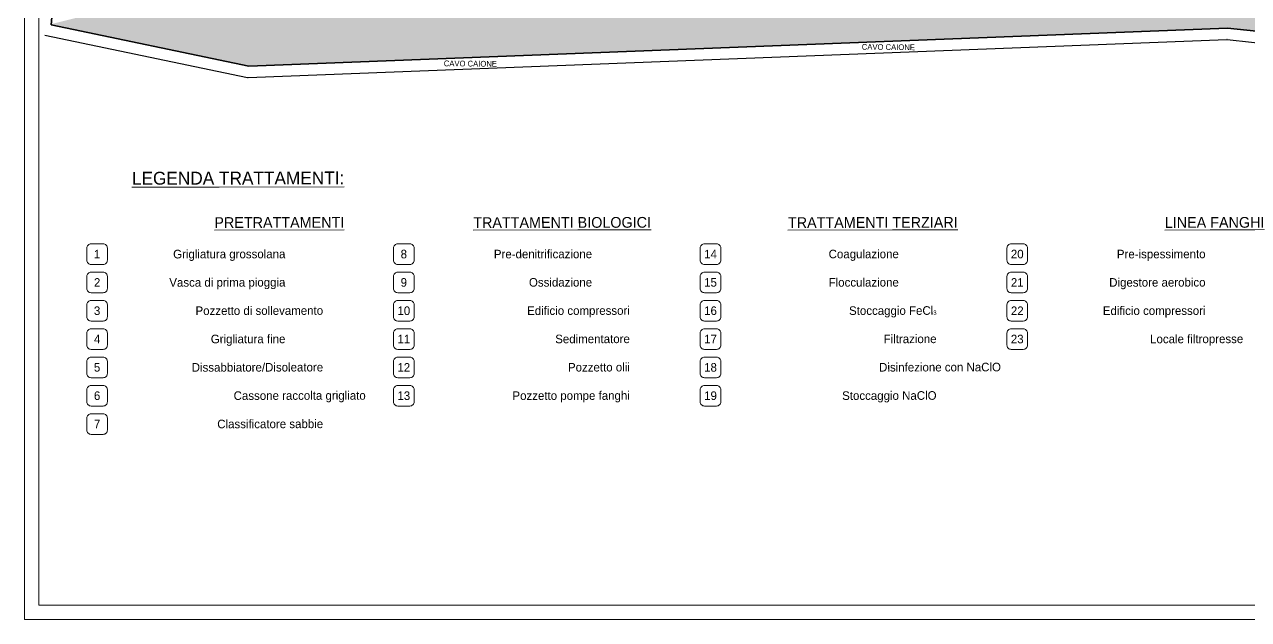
# Model space of a CAD drawing. Extents: x 1590275 to 3180776, y 5018154 to 10036737.
# Drawn here: x 1590274.5 to 1590488.4, y 5018153.7 to 5018257.7 of the extents above; entities that cross this region are included whole.
import ezdxf

# ---------------------------------------------------------------- set-up
doc = ezdxf.new("R2010")
doc.units = 0
doc.header["$LTSCALE"] = 5
doc.header["$MEASUREMENT"] = 0
for name, color, linetype, lineweight in [('Confine', 1, 'Continuous', 30), ('Legenda', 7, 'Continuous', 15), ('Locali accessori', 7, 'Continuous', 15), ('Quote e scritte', 252, 'Continuous', 15), ('Siepe', 104, 'Continuous', 15), ('Verde', 3, 'Continuous', 15)]:
    doc.layers.add(name, color=color, linetype=linetype, lineweight=lineweight)

msp = doc.modelspace()

# ---------------------------------------------------------------- hatches: boundary and pattern name
at = {"layer": 'Siepe'}
h = msp.add_hatch(dxfattribs=at)
h.set_pattern_fill('AR-CONC', color=256, scale=0.05)
h.set_pattern_definition([(50, (0, 0), (0.3586300913, -0.031376067491), [0.0375, -0.4125]), (355, (0, 0), (-0.069375666807, 0.37609606685), [0.03, -0.33]), (100.45144446, (0.0299, -0.0026), (0.289254423364, 0.344719995484), [0.031870096, -0.350571056]), (46.1842, (0, 0.1), (0.533620665336, -0.082759640397), [0.05625, -0.61875]), (96.63563549, (0.04447, 0.0931), (0.467330972837, 0.487059300387), [0.047805171, -0.52585688]), (351.18416399, (0, 0.1), (0.46733097253, 0.487059300135), [0.045, -0.4950000005]), (21, (0.05, 0.075), (0.29845352606, -0.201309445333), [0.0375, -0.4125]), (326, (0.05, 0.075), (0.12165766596, 0.362575022523), [0.03, -0.33]), (71.45144474, (0.07487, 0.05822), (0.420111188365, 0.161265576403), [0.031870095, -0.350571056]), (37.5, (0, 0), (0.0060799276586, 0.1664469269157), [0, -0.326, 0, -0.335, 0, -0.33125]), (7.5, (0, 0), (0.131534768721, 0.197205855941), [0, -0.191, 0, -0.3185, 0, -0.12625]), (327.5, (-0.1115, 0), (0.2669112180862, -0.0112774358672), [0, -0.125, 0, -0.39, 0, -0.5175]), (317.5, (-0.1615, 0), (0.291593084671, 0.050052491166), [0, -0.1625, 0, -0.259, 0, -0.3675])])
h.paths.add_polyline_path([(1590484.737, 5018257.051), (1590577.066, 5018247.162), (1590577.209, 5018249.345), (1590484.812, 5018259.256), (1590313.917, 5018252.592), (1590300.089, 5018255.478), (1590299.64, 5018253.324), (1590313.732, 5018250.383)])
at = {"layer": 'Verde', "transparency": 33554457}
h = msp.add_hatch(color=256, dxfattribs=at)
h.dxf.hatch_style = 1
h.paths.add_polyline_path([(1590579.612, 5018313.742), (1590481.338, 5018313.742, 0.4142074), (1590480.338, 5018312.742), (1590480.338, 5018304.213, -0.4142136), (1590479.338, 5018303.213), (1590451.838, 5018303.213), (1590447.538, 5018303.213), (1590440.938, 5018303.213), (1590435.938, 5018303.213), (1590435.938, 5018302.813), (1590425.338, 5018302.813), (1590420.338, 5018302.813, -0.4142136), (1590415.338, 5018307.813), (1590415.338, 5018333.213, 0.4142136), (1590410.338, 5018338.213), (1590380.192, 5018338.213, 0.4286333), (1590379.693, 5018337.689, -0.2128951), (1590377.206, 5018331.182, 0.1972543), (1590377.062, 5018330.83), (1590377.062, 5018298.362, 0.15952), (1590377.256, 5018297.836), (1590379.068, 5018295.364, -0.15952), (1590379.262, 5018294.772), (1590379.262, 5018273.6, -0.4142136), (1590378.762, 5018273.1), (1590332.516, 5018273.1, 0.4142136), (1590332.016, 5018272.6), (1590332.016, 5018269.516, -0.4142136), (1590331.516, 5018269.016), (1590328.716, 5018269.016, 0.4142136), (1590328.216, 5018268.516), (1590328.216, 5018267.366, -0.4142136), (1590327.716, 5018266.866), (1590326.216, 5018266.866), (1590320.916, 5018266.866), (1590320.916, 5018267.787, 0.4870253), (1590320.668, 5018267.981), (1590279.212, 5018257.745), (1590279.199, 5018257.59), (1590299.64, 5018253.324), (1590300.089, 5018255.478), (1590313.917, 5018252.592), (1590484.812, 5018259.256), (1590575.099, 5018249.571)])
h.paths.add_polyline_path([(1590410.555, 5018272.018), (1590411.675, 5018272.018, -0.4142136), (1590412.075, 5018271.618), (1590412.075, 5018270.498, -0.4142136), (1590411.675, 5018270.098), (1590410.555, 5018270.098, -0.4142136), (1590410.155, 5018270.498), (1590410.155, 5018271.618, -0.4142136)], flags=16)
h.paths.add_polyline_path([(1590408.342, 5018269.098), (1590413.942, 5018269.098), (1590413.942, 5018265.498), (1590408.342, 5018265.498)], flags=16)
h.paths.add_polyline_path([(1590408.642, 5018268.798), (1590413.642, 5018268.798), (1590413.642, 5018265.798), (1590408.642, 5018265.798)], flags=0)
h.paths.add_polyline_path([(1590382.182, 5018284.66), (1590382.182, 5018283.54, -0.4142136), (1590381.782, 5018283.14), (1590380.662, 5018283.14, -0.4142136), (1590380.262, 5018283.54), (1590380.262, 5018284.66, -0.4142136), (1590380.662, 5018285.06), (1590381.782, 5018285.06, -0.4142136)], flags=16)
h.paths.add_polyline_path([(1590410.968, 5018268.205), (1590411.678, 5018267.449), (1590411.035, 5018267.018), (1590411.241, 5018266.348), (1590410.805, 5018267.103), (1590411.405, 5018267.449)], flags=0)
h.paths.add_polyline_path([(1590379.582, 5018311.44), (1590378.462, 5018311.44, -0.4142136), (1590378.062, 5018311.84), (1590378.062, 5018312.96, -0.4142136), (1590378.462, 5018313.36), (1590379.582, 5018313.36, -0.4142136), (1590379.982, 5018312.96), (1590379.982, 5018311.84, -0.4142136)], flags=16)
h.paths.add_polyline_path([(1590443.278, 5018300.693), (1590443.278, 5018301.813, -0.4142136), (1590443.678, 5018302.213), (1590444.798, 5018302.213, -0.4142136), (1590445.198, 5018301.813), (1590445.198, 5018300.693, -0.4142136), (1590444.798, 5018300.293), (1590443.678, 5018300.293, -0.4142136)], flags=16)
h.paths.add_polyline_path([(1590448.578, 5018300.693), (1590448.578, 5018301.813, -0.4142136), (1590448.978, 5018302.213), (1590450.098, 5018302.213, -0.4142136), (1590450.498, 5018301.813), (1590450.498, 5018300.693, -0.4142136), (1590450.098, 5018300.293), (1590448.978, 5018300.293, -0.4142136)], flags=16)

# ---------------------------------------------------------------- linework, layer by layer
at = {"layer": 'Confine'}
for p, q in [((1590279.199, 5018257.59), (1590295.275, 5018443.697)), ((1590295.275, 5018443.697), (1590279.199, 5018257.59)), ((1590313.732, 5018250.383), (1590279.199, 5018257.59)), ((1590279.199, 5018257.59), (1590313.732, 5018250.383)), ((1590484.737, 5018257.051), (1590313.732, 5018250.383)), ((1590313.732, 5018250.383), (1590484.737, 5018257.051)), ((1590570.301, 5018247.887), (1590484.737, 5018257.051)), ((1590484.737, 5018257.051), (1590577.066, 5018247.162))]:
    msp.add_line(p, q, dxfattribs=at)
at = {"layer": 'Confine', "color": 5}
for p, q in [((1590278.101, 5018255.776), (1590313.504, 5018248.388)), ((1590313.626, 5018248.377), (1590484.632, 5018255.046)), ((1590484.705, 5018255.043), (1590576.924, 5018245.166))]:
    msp.add_line(p, q, dxfattribs=at)
for centre, start, end in [((1590484.652, 5018254.546), 83.88643, 92.23309), ((1590313.606, 5018248.877), 258.21152, 272.23309)]:
    msp.add_arc(centre, 0.5, start, end, dxfattribs=at)
at = {"layer": 'Legenda'}
for points in [[(1590286.165, 5018215.738), (1590288.265, 5018215.738, 0.4142136), (1590289.015, 5018216.488), (1590289.015, 5018218.588, 0.4142136), (1590288.265, 5018219.338), (1590286.165, 5018219.338, 0.4142136), (1590285.415, 5018218.588), (1590285.415, 5018216.488, 0.4142136)], [(1590339.765, 5018215.738), (1590341.865, 5018215.738, 0.4142136), (1590342.615, 5018216.488), (1590342.615, 5018218.588, 0.4142136), (1590341.865, 5018219.338), (1590339.765, 5018219.338, 0.4142136), (1590339.015, 5018218.588), (1590339.015, 5018216.488, 0.4142136)], [(1590393.365, 5018215.738), (1590395.465, 5018215.738, 0.4142136), (1590396.215, 5018216.488), (1590396.215, 5018218.588, 0.4142136), (1590395.465, 5018219.338), (1590393.365, 5018219.338, 0.4142136), (1590392.615, 5018218.588), (1590392.615, 5018216.488, 0.4142136)], [(1590446.965, 5018215.738), (1590449.065, 5018215.738, 0.4142136), (1590449.815, 5018216.488), (1590449.815, 5018218.588, 0.4142136), (1590449.065, 5018219.338), (1590446.965, 5018219.338, 0.4142136), (1590446.215, 5018218.588), (1590446.215, 5018216.488, 0.4142136)], [(1590286.165, 5018210.788), (1590288.265, 5018210.788, 0.4142136), (1590289.015, 5018211.538), (1590289.015, 5018213.638, 0.4142136), (1590288.265, 5018214.388), (1590286.165, 5018214.388, 0.4142136), (1590285.415, 5018213.638), (1590285.415, 5018211.538, 0.4142136)], [(1590339.765, 5018210.788), (1590341.865, 5018210.788, 0.4142136), (1590342.615, 5018211.538), (1590342.615, 5018213.638, 0.4142136), (1590341.865, 5018214.388), (1590339.765, 5018214.388, 0.4142136), (1590339.015, 5018213.638), (1590339.015, 5018211.538, 0.4142136)], [(1590393.365, 5018210.788), (1590395.465, 5018210.788, 0.4142136), (1590396.215, 5018211.538), (1590396.215, 5018213.638, 0.4142136), (1590395.465, 5018214.388), (1590393.365, 5018214.388, 0.4142136), (1590392.615, 5018213.638), (1590392.615, 5018211.538, 0.4142136)], [(1590446.965, 5018210.788), (1590449.065, 5018210.788, 0.4142136), (1590449.815, 5018211.538), (1590449.815, 5018213.638, 0.4142136), (1590449.065, 5018214.388), (1590446.965, 5018214.388, 0.4142136), (1590446.215, 5018213.638), (1590446.215, 5018211.538, 0.4142136)], [(1590286.165, 5018205.838), (1590288.265, 5018205.838, 0.4142136), (1590289.015, 5018206.588), (1590289.015, 5018208.688, 0.4142136), (1590288.265, 5018209.438), (1590286.165, 5018209.438, 0.4142136), (1590285.415, 5018208.688), (1590285.415, 5018206.588, 0.4142136)], [(1590339.765, 5018205.838), (1590341.865, 5018205.838, 0.4142136), (1590342.615, 5018206.588), (1590342.615, 5018208.688, 0.4142136), (1590341.865, 5018209.438), (1590339.765, 5018209.438, 0.4142136), (1590339.015, 5018208.688), (1590339.015, 5018206.588, 0.4142136)], [(1590393.365, 5018205.838), (1590395.465, 5018205.838, 0.4142136), (1590396.215, 5018206.588), (1590396.215, 5018208.688, 0.4142136), (1590395.465, 5018209.438), (1590393.365, 5018209.438, 0.4142136), (1590392.615, 5018208.688), (1590392.615, 5018206.588, 0.4142136)], [(1590446.965, 5018205.838), (1590449.065, 5018205.838, 0.4142136), (1590449.815, 5018206.588), (1590449.815, 5018208.688, 0.4142136), (1590449.065, 5018209.438), (1590446.965, 5018209.438, 0.4142136), (1590446.215, 5018208.688), (1590446.215, 5018206.588, 0.4142136)], [(1590286.165, 5018200.888), (1590288.265, 5018200.888, 0.4142136), (1590289.015, 5018201.638), (1590289.015, 5018203.738, 0.4142136), (1590288.265, 5018204.488), (1590286.165, 5018204.488, 0.4142136), (1590285.415, 5018203.738), (1590285.415, 5018201.638, 0.4142136)], [(1590339.765, 5018200.888), (1590341.865, 5018200.888, 0.4142136), (1590342.615, 5018201.638), (1590342.615, 5018203.738, 0.4142136), (1590341.865, 5018204.488), (1590339.765, 5018204.488, 0.4142136), (1590339.015, 5018203.738), (1590339.015, 5018201.638, 0.4142136)], [(1590393.365, 5018200.888), (1590395.465, 5018200.888, 0.4142136), (1590396.215, 5018201.638), (1590396.215, 5018203.738, 0.4142136), (1590395.465, 5018204.488), (1590393.365, 5018204.488, 0.4142136), (1590392.615, 5018203.738), (1590392.615, 5018201.638, 0.4142136)], [(1590446.965, 5018200.888), (1590449.065, 5018200.888, 0.4142136), (1590449.815, 5018201.638), (1590449.815, 5018203.738, 0.4142136), (1590449.065, 5018204.488), (1590446.965, 5018204.488, 0.4142136), (1590446.215, 5018203.738), (1590446.215, 5018201.638, 0.4142136)], [(1590286.165, 5018195.938), (1590288.265, 5018195.938, 0.4142136), (1590289.015, 5018196.688), (1590289.015, 5018198.788, 0.4142136), (1590288.265, 5018199.538), (1590286.165, 5018199.538, 0.4142136), (1590285.415, 5018198.788), (1590285.415, 5018196.688, 0.4142136)], [(1590339.765, 5018195.938), (1590341.865, 5018195.938, 0.4142136), (1590342.615, 5018196.688), (1590342.615, 5018198.788, 0.4142136), (1590341.865, 5018199.538), (1590339.765, 5018199.538, 0.4142136), (1590339.015, 5018198.788), (1590339.015, 5018196.688, 0.4142136)], [(1590393.365, 5018195.938), (1590395.465, 5018195.938, 0.4142136), (1590396.215, 5018196.688), (1590396.215, 5018198.788, 0.4142136), (1590395.465, 5018199.538), (1590393.365, 5018199.538, 0.4142136), (1590392.615, 5018198.788), (1590392.615, 5018196.688, 0.4142136)], [(1590286.165, 5018190.988), (1590288.265, 5018190.988, 0.4142136), (1590289.015, 5018191.738), (1590289.015, 5018193.838, 0.4142136), (1590288.265, 5018194.588), (1590286.165, 5018194.588, 0.4142136), (1590285.415, 5018193.838), (1590285.415, 5018191.738, 0.4142136)], [(1590339.765, 5018190.988), (1590341.865, 5018190.988, 0.4142136), (1590342.615, 5018191.738), (1590342.615, 5018193.838, 0.4142136), (1590341.865, 5018194.588), (1590339.765, 5018194.588, 0.4142136), (1590339.015, 5018193.838), (1590339.015, 5018191.738, 0.4142136)], [(1590393.365, 5018190.988), (1590395.465, 5018190.988, 0.4142136), (1590396.215, 5018191.738), (1590396.215, 5018193.838, 0.4142136), (1590395.465, 5018194.588), (1590393.365, 5018194.588, 0.4142136), (1590392.615, 5018193.838), (1590392.615, 5018191.738, 0.4142136)], [(1590286.165, 5018186.038), (1590288.265, 5018186.038, 0.4142136), (1590289.015, 5018186.788), (1590289.015, 5018188.888, 0.4142136), (1590288.265, 5018189.638), (1590286.165, 5018189.638, 0.4142136), (1590285.415, 5018188.888), (1590285.415, 5018186.788, 0.4142136)]]:
    msp.add_lwpolyline(points, format="xyb", close=True, dxfattribs=at)
at = {"layer": 'Locali accessori'}
for points in [[(1590274.522, 5018450.684), (1590274.522, 5018153.684), (1590695.022, 5018153.684), (1590695.022, 5018450.684)], [(1590277.022, 5018448.184), (1590277.022, 5018156.184), (1590692.522, 5018156.184), (1590692.522, 5018448.184)]]:
    msp.add_lwpolyline(points, close=True, dxfattribs=at)

# ---------------------------------------------------------------- texts
at = {"layer": 'Legenda', "rotation": 0.1015}
for s, insert, char_height, width, attachment_point in [('{\\LLEGENDA TRATTAMENTI:}', (1590330.41, 5018231.982), 2.25, 45.00004, 3), ('{\\LPRETRATTAMENTI}', (1590330.41, 5018224.032), 1.875, 45.00004, 3), ('{\\LTRATTAMENTI BIOLOGICI}', (1590384.01, 5018224.032), 1.875, 45.00004, 3), ('{\\LTRATTAMENTI TERZIARI}', (1590437.61, 5018224.032), 1.875, 45.00004, 3), ('{\\LLINEA FANGHI}', (1590491.21, 5018224.032), 1.875, 45.00004, 3), ('1', (1590287.215, 5018217.538), 1.5, 3.00531, 5), ('Grigliatura grossolana', (1590320.12, 5018218.323), 1.5, 29.38489, 3), ('8', (1590340.815, 5018217.538), 1.5, 3.00531, 5), ('Pre-denitrificazione', (1590373.72, 5018218.323), 1.5, 29.38489, 3), ('14', (1590394.415, 5018217.538), 1.5, 3.00531, 5), ('Coagulazione', (1590427.32, 5018218.323), 1.5, 29.38489, 3), ('20', (1590448.015, 5018217.538), 1.5, 3.00531, 5), ('Pre-ispessimento', (1590480.92, 5018218.323), 1.5, 29.38489, 3), ('2', (1590287.215, 5018212.588), 1.5, 3.00531, 5), ('Vasca di prima pioggia', (1590320.12, 5018213.373), 1.5, 29.38489, 3), ('9', (1590340.815, 5018212.588), 1.5, 3.00531, 5), ('Ossidazione', (1590373.72, 5018213.373), 1.5, 29.38489, 3), ('15', (1590394.415, 5018212.588), 1.5, 3.00531, 5), ('Flocculazione', (1590427.32, 5018213.373), 1.5, 29.38489, 3), ('21', (1590448.015, 5018212.588), 1.5, 3.00531, 5), ('Digestore aerobico', (1590480.92, 5018213.373), 1.5, 29.38489, 3), ('3', (1590287.215, 5018207.638), 1.5, 3.00531, 5), ('Pozzetto di sollevamento', (1590326.714, 5018208.435), 1.5, 35.97871, 3), ('10', (1590340.815, 5018207.638), 1.5, 3.00531, 5), ('Edificio compressori', (1590380.314, 5018208.435), 1.5, 35.97871, 3), ('16', (1590394.415, 5018207.638), 1.5, 3.00531, 5), ('Stoccaggio FeCl{\\H0.5x;3}', (1590433.914, 5018208.435), 1.5, 35.97871, 3), ('22', (1590448.015, 5018207.638), 1.5, 3.00531, 5), ('Edificio compressori', (1590480.92, 5018208.423), 1.5, 29.38489, 3), ('Grigliatura fine', (1590320.12, 5018203.473), 1.5, 29.38489, 3), ('Sedimentatore', (1590380.314, 5018203.485), 1.5, 35.97871, 3), ('Filtrazione', (1590433.914, 5018203.485), 1.5, 35.97871, 3), ('Locale filtropresse', (1590487.514, 5018203.485), 1.5, 35.97871, 3), ('4', (1590287.215, 5018202.688), 1.5, 3.00531, 5), ('11', (1590340.815, 5018202.688), 1.5, 3.00531, 5), ('17', (1590394.415, 5018202.688), 1.5, 3.00531, 5), ('23', (1590448.015, 5018202.688), 1.5, 3.00531, 5), ('5', (1590287.215, 5018197.738), 1.5, 3.00531, 5), ('Dissabbiatore/Disoleatore', (1590326.714, 5018198.535), 1.5, 35.97871, 3), ('12', (1590340.815, 5018197.738), 1.5, 3.00531, 5), ('Pozzetto olii', (1590380.314, 5018198.535), 1.5, 35.97871, 3), ('18', (1590394.415, 5018197.738), 1.5, 3.00531, 5), ('Disinfezione con NaClO', (1590445.167, 5018198.555), 1.5, 47.23133, 3), ('6', (1590287.215, 5018192.788), 1.5, 3.00531, 5), ('Cassone raccolta grigliato', (1590334.154, 5018193.598), 1.5, 43.41852, 3), ('13', (1590340.815, 5018192.788), 1.5, 3.00531, 5), ('Pozzetto pompe fanghi', (1590380.314, 5018193.585), 1.5, 35.97871, 3), ('19', (1590394.415, 5018192.788), 1.5, 3.00531, 5), ('Stoccaggio NaClO', (1590433.914, 5018193.585), 1.5, 35.97871, 3), ('7', (1590287.215, 5018187.838), 1.5, 3.00531, 5), ('Classificatore sabbie', (1590326.714, 5018188.635), 1.5, 35.97871, 3)]:
    msp.add_mtext(s, dxfattribs=dict(at, insert=insert, char_height=char_height, width=width, attachment_point=attachment_point))
at = {"layer": 'Quote e scritte', "color": 252, "char_height": 1, "width": 68.80681, "attachment_point": 3, "rotation": 359.48672}
for insert in [(1590430.142, 5018254.176), (1590357.092, 5018251.289)]:
    msp.add_mtext('CAVO CAIONE', dxfattribs=dict(at, insert=insert))

doc.saveas('drawing.dxf')
